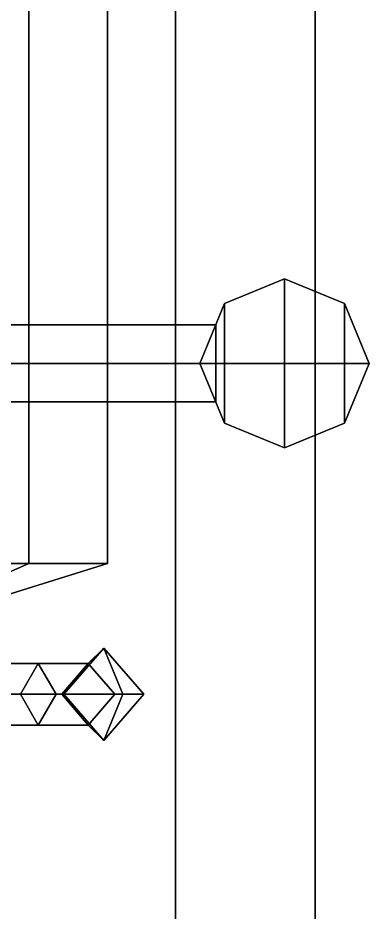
# Model space of a CAD drawing. Header units: millimetres. Extents: x -6 to 6, y -15 to 12.3.
# Drawn here: x 0.233 to 0.69, y -4.323 to -3.161 of the extents above; entities that cross this region are included whole.
import ezdxf

# ---------------------------------------------------------------- set-up
doc = ezdxf.new("R2010")
doc.units = ezdxf.units.MM
for name, color, linetype in [('ks_m36', 7, 'Continuous'), ('partisan_rifle', 7, 'Continuous'), ('pvg_m42', 7, 'Continuous'), ('rifles_common', 3, 'Continuous')]:
    doc.layers.add(name, color=color, linetype=linetype)

msp = doc.modelspace()

# ---------------------------------------------------------------- linework, layer by layer
at = {"layer": 'ks_m36'}
for points in [[(0.4384, -1.33, 7.7184), (0, -1.33, 7.9), (0, -7.07, 7.9), (0.4384, -7.07, 7.7184)], [(0, -1.33, 6.66), (0.4384, -1.33, 6.8416), (0.4384, -7.07, 6.8416), (0, -7.07, 6.66)], [(0.62, -1.33, 7.28), (0.4384, -1.33, 7.7184), (0.4384, -7.07, 7.7184), (0.62, -7.07, 7.28)], [(0.4384, -1.33, 6.8416), (0.62, -1.33, 7.28), (0.62, -7.07, 7.28), (0.4384, -7.07, 6.8416)]]:
    msp.add_3dface(points, dxfattribs=at)
at = {"layer": 'partisan_rifle'}
for points in [[(0.5022, -3.5322, 0.02), (0.58, -3.5, 0.02), (0.58, -3.61, -0.09), (0.5022, -3.61, -0.0578)], [(0.5022, -3.61, 0.0978), (0.58, -3.61, 0.13), (0.58, -3.5, 0.02), (0.5022, -3.5322, 0.02)], [(0.58, -3.5, 0.02), (0.6578, -3.5322, 0.02), (0.6578, -3.61, -0.0578), (0.58, -3.61, -0.09)], [(0.58, -3.61, 0.13), (0.6578, -3.61, 0.0978), (0.6578, -3.5322, 0.02), (0.58, -3.5, 0.02)], [(0.47, -3.61, 0.02), (0.5022, -3.5322, 0.02), (0.5022, -3.61, -0.0578), (0.47, -3.61, 0.02)], [(0.47, -3.61, 0.02), (0.5022, -3.61, 0.0978), (0.5022, -3.5322, 0.02), (0.47, -3.61, 0.02)], [(0.6578, -3.5322, 0.02), (0.69, -3.61, 0.02), (0.69, -3.61, 0.02), (0.6578, -3.61, -0.0578)], [(0.6578, -3.61, 0.0978), (0.69, -3.61, 0.02), (0.69, -3.61, 0.02), (0.6578, -3.5322, 0.02)], [(0.4907, -3.61, 0.07), (0.4907, -3.56, 0.02), (0, -3.56, 0.02), (0, -3.61, 0.07)], [(0.4907, -3.56, 0.02), (0.4907, -3.61, -0.03), (0, -3.61, -0.03), (0, -3.56, 0.02)], [(0.4907, -3.66, 0.02), (0.4907, -3.61, 0.07), (0, -3.61, 0.07), (0, -3.66, 0.02)], [(0.4907, -3.61, -0.03), (0.4907, -3.66, 0.02), (0, -3.66, 0.02), (0, -3.61, -0.03)], [(0.47, -3.61, 0.02), (0.5022, -3.61, -0.0578), (0.5022, -3.6878, 0.02), (0.47, -3.61, 0.02)], [(0.47, -3.61, 0.02), (0.5022, -3.6878, 0.02), (0.5022, -3.61, 0.0978), (0.47, -3.61, 0.02)], [(0.5022, -3.61, -0.0578), (0.58, -3.61, -0.09), (0.58, -3.72, 0.02), (0.5022, -3.6878, 0.02)], [(0.5022, -3.6878, 0.02), (0.58, -3.72, 0.02), (0.58, -3.61, 0.13), (0.5022, -3.61, 0.0978)], [(0.58, -3.61, -0.09), (0.6578, -3.61, -0.0578), (0.6578, -3.6878, 0.02), (0.58, -3.72, 0.02)], [(0.58, -3.72, 0.02), (0.6578, -3.6878, 0.02), (0.6578, -3.61, 0.0978), (0.58, -3.61, 0.13)], [(0.6578, -3.61, -0.0578), (0.69, -3.61, 0.02), (0.69, -3.61, 0.02), (0.6578, -3.6878, 0.02)], [(0.6578, -3.6878, 0.02), (0.69, -3.61, 0.02), (0.69, -3.61, 0.02), (0.6578, -3.61, 0.0978)]]:
    msp.add_3dface(points, dxfattribs=at)
at = {"layer": 'pvg_m42'}
for points in [[(0.2475, -2.45, 2.4475), (0, -2.45, 2.55), (0, -3.87, 2.55), (0.2475, -3.87, 2.4475)], [(0, -2.45, 1.85), (0.2475, -2.45, 1.9525), (0.2475, -3.87, 1.9525), (0, -3.87, 1.85)], [(0.35, -2.45, 2.2), (0.2475, -2.45, 2.4475), (0.2475, -3.87, 2.4475), (0.35, -3.87, 2.2)], [(0.2475, -2.45, 1.9525), (0.35, -2.45, 2.2), (0.35, -3.87, 2.2), (0.2475, -3.87, 1.9525)], [(0.1344, -3.92, 2.0656), (0, -3.92, 2.01), (0, -3.87, 1.85), (0.2475, -3.87, 1.9525)], [(0, -3.92, 2.39), (0.1344, -3.92, 2.3344), (0.2475, -3.87, 2.4475), (0, -3.87, 2.55)], [(0.19, -3.92, 2.2), (0.1344, -3.92, 2.0656), (0.2475, -3.87, 1.9525), (0.35, -3.87, 2.2)], [(0.1344, -3.92, 2.3344), (0.19, -3.92, 2.2), (0.35, -3.87, 2.2), (0.2475, -3.87, 2.4475)]]:
    msp.add_3dface(points, dxfattribs=at)
at = {"layer": 'rifles_common'}
for points in [[(0.2904, -4.04, -0.1226), (0.325, -4, -0.1026), (0.345, -3.98, -0.1372), (0.293, -4.04, -0.1672)], [(0.293, -4.04, -0.1672), (0.345, -3.98, -0.1372), (0.37, -4.04, -0.1805)], [(0.325, -4, -0.1026), (0.3596, -4.04, -0.0826), (0.397, -4.04, -0.1072), (0.345, -3.98, -0.1372)], [(0.345, -3.98, -0.1372), (0.397, -4.04, -0.1072), (0.37, -4.04, -0.1805)], [(0.2831, -4.04, 0.05), (0.26, -4, 0.01), (0.06, -4, 0.01), (0.03, -4.04, 0.05)], [(0.26, -4, 0.01), (0.2369, -4.04, -0.03), (0.03, -4.04, -0.03), (0.06, -4, 0.01)], [(0.2369, -4.04, -0.03), (0.26, -4, 0.01), (0.325, -4, -0.1026), (0.2904, -4.04, -0.1226)], [(0.26, -4, 0.01), (0.2831, -4.04, 0.05), (0.3596, -4.04, -0.0826), (0.325, -4, -0.1026)], [(0.26, -4.08, 0.01), (0.2831, -4.04, 0.05), (0.03, -4.04, 0.05), (0.06, -4.08, 0.01)], [(0.2369, -4.04, -0.03), (0.26, -4.08, 0.01), (0.06, -4.08, 0.01), (0.03, -4.04, -0.03)], [(0.26, -4.08, 0.01), (0.2369, -4.04, -0.03), (0.2904, -4.04, -0.1226), (0.325, -4.08, -0.1026)], [(0.2831, -4.04, 0.05), (0.26, -4.08, 0.01), (0.325, -4.08, -0.1026), (0.3596, -4.04, -0.0826)], [(0.325, -4.08, -0.1026), (0.2904, -4.04, -0.1226), (0.293, -4.04, -0.1672), (0.345, -4.1, -0.1372)], [(0.345, -4.1, -0.1372), (0.293, -4.04, -0.1672), (0.37, -4.04, -0.1805)], [(0.3596, -4.04, -0.0826), (0.325, -4.08, -0.1026), (0.345, -4.1, -0.1372), (0.397, -4.04, -0.1072)], [(0.397, -4.04, -0.1072), (0.345, -4.1, -0.1372), (0.37, -4.04, -0.1805)]]:
    msp.add_3dface(points, dxfattribs=at)

doc.saveas('drawing.dxf')
